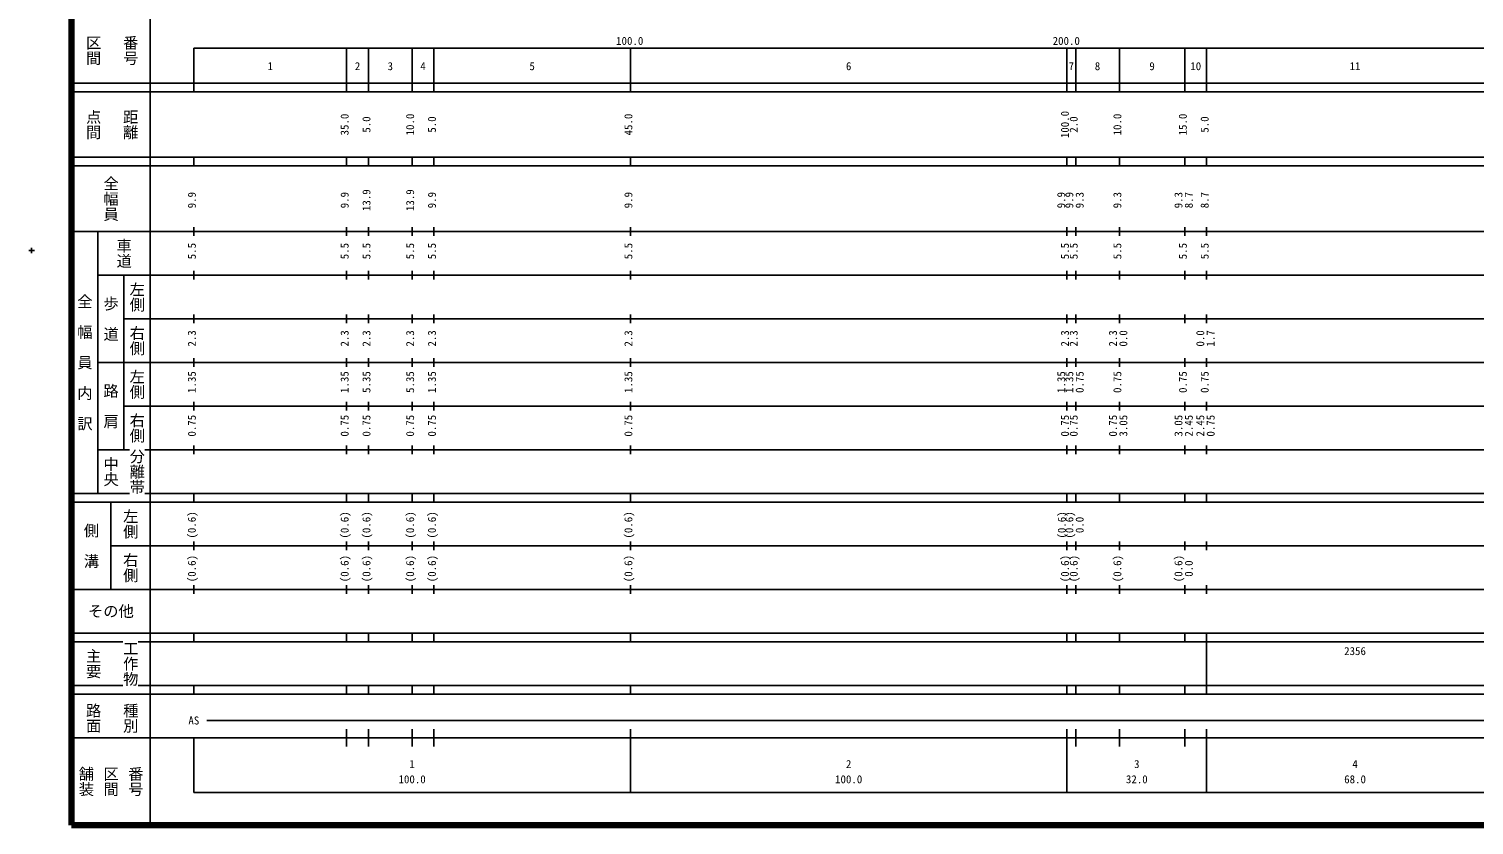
# Model space of a CAD drawing. Units: millimetres on the paper, enlarged 1000 times. Extents: x -625 to 649156, y -131660 to 228340.
# Drawn here: x -625 to 330419, y -131660 to 50749 of the extents above; entities that cross this region are included whole.
import ezdxf
from ezdxf.enums import TextEntityAlignment as Align

# ---------------------------------------------------------------- set-up
doc = ezdxf.new("R2010")
doc.units = ezdxf.units.MM
doc.header["$LTSCALE"] = 1000
for name, color, linetype, lineweight in [('M-TTL', 2, 'Continuous', 140), ('M-TTL-BAND', 7, 'Continuous', 25), ('S-BGD', 7, 'Continuous', 13)]:
    doc.layers.add(name, color=color, linetype=linetype, lineweight=lineweight)
doc.layers.add('ﾌﾞﾛｸ被覆', color=7, linetype='Continuous')
doc.styles.add('@ＭＳ ゴシック', font='')
doc.styles.add('ＭＳ ゴシック', font='')
doc.styles.get('@ＭＳ ゴシック').set_extended_font_data('@MS Gothic')
doc.styles.get('ＭＳ ゴシック').set_extended_font_data('MS Gothic')

# ---------------------------------------------------------------- blocks, each defined once
blk = doc.blocks.new('plus')
at = {"color": 0, "linetype": 'Continuous', "lineweight": -2}
for p, q in [((-1.25, 0), (1.25, 0)), ((0, -1.25), (0, 1.25))]:
    blk.add_line(p, q, dxfattribs=at)

msp = doc.modelspace()

# ---------------------------------------------------------------- linework, layer by layer
at = {"layer": 'M-TTL'}
for p, q in [((9156, 228340), (9156, -131660)), ((9156, -131660), (649156, -131660))]:
    msp.add_line(p, q, dxfattribs=at)
at = {"layer": 'M-TTL-BAND'}
for p, q in [((27156, 218340), (27156, -131660)), ((37156, 46340), (548156, 46340)), ((37156, 46340), (37156, 36340)), ((72156, 36340), (72156, 46340)), ((77156, 36340), (77156, 46340)), ((87156, 36340), (87156, 46340)), ((92156, 36340), (92156, 46340)), ((137156, 36340), (137156, 46340)), ((237156, 36340), (237156, 46340)), ((239156, 36340), (239156, 46340)), ((249156, 36340), (249156, 46340)), ((264156, 36340), (264156, 46340)), ((269156, 36340), (269156, 46340)), ((9156, 38340), (548156, 38340)), ((9156, 36340), (548156, 36340)), ((9156, 21340), (548156, 21340)), ((37156, 19340), (37156, 21340)), ((72156, 19340), (72156, 21340)), ((77156, 19340), (77156, 21340)), ((87156, 19340), (87156, 21340)), ((92156, 19340), (92156, 21340)), ((137156, 19340), (137156, 21340)), ((237156, 19340), (237156, 21340)), ((239156, 19340), (239156, 21340)), ((249156, 19340), (249156, 21340)), ((264156, 19340), (264156, 21340)), ((269156, 19340), (269156, 21340)), ((9156, 19340), (548156, 19340)), ((9156, 4340), (548156, 4340)), ((15156, -55660), (15156, 4340)), ((37156, 3340), (37156, 5340)), ((72156, 3340), (72156, 5340)), ((77156, 3340), (77156, 5340)), ((87156, 3340), (87156, 5340)), ((92156, 3340), (92156, 5340)), ((137156, 3340), (137156, 5340)), ((237156, 3340), (237156, 5340)), ((239156, 3340), (239156, 5340)), ((249156, 3340), (249156, 5340)), ((264156, 3340), (264156, 5340)), ((269156, 3340), (269156, 5340)), ((15156, -5660), (548156, -5660)), ((21156, -5660), (21156, -45660)), ((37156, -6660), (37156, -4660)), ((72156, -6660), (72156, -4660)), ((77156, -6660), (77156, -4660)), ((87156, -6660), (87156, -4660)), ((92156, -6660), (92156, -4660)), ((137156, -6660), (137156, -4660)), ((237156, -6660), (237156, -4660)), ((239156, -6660), (239156, -4660)), ((249156, -6660), (249156, -4660)), ((264156, -6660), (264156, -4660)), ((269156, -6660), (269156, -4660)), ((21156, -15660), (548156, -15660)), ((37156, -16660), (37156, -14660)), ((72156, -16660), (72156, -14660)), ((77156, -16660), (77156, -14660)), ((87156, -16660), (87156, -14660)), ((92156, -16660), (92156, -14660)), ((137156, -16660), (137156, -14660)), ((237156, -16660), (237156, -14660)), ((239156, -16660), (239156, -14660)), ((249156, -16660), (249156, -14660)), ((264156, -16660), (264156, -14660)), ((269156, -16660), (269156, -14660)), ((15156, -25660), (548156, -25660)), ((37156, -26660), (37156, -24660)), ((72156, -26660), (72156, -24660)), ((77156, -26660), (77156, -24660)), ((87156, -26660), (87156, -24660)), ((92156, -26660), (92156, -24660)), ((137156, -26660), (137156, -24660)), ((237156, -26660), (237156, -24660)), ((239156, -26660), (239156, -24660)), ((249156, -26660), (249156, -24660)), ((264156, -26660), (264156, -24660)), ((269156, -26660), (269156, -24660)), ((21156, -35660), (548156, -35660)), ((37156, -36660), (37156, -34660)), ((72156, -36660), (72156, -34660)), ((77156, -36660), (77156, -34660)), ((87156, -36660), (87156, -34660)), ((92156, -36660), (92156, -34660)), ((137156, -36660), (137156, -34660)), ((237156, -36660), (237156, -34660)), ((239156, -36660), (239156, -34660)), ((249156, -36660), (249156, -34660)), ((264156, -36660), (264156, -34660)), ((269156, -36660), (269156, -34660)), ((15156, -45660), (22406, -45660)), ((25906, -45660), (548156, -45660)), ((37156, -46660), (37156, -44660)), ((72156, -46660), (72156, -44660)), ((77156, -46660), (77156, -44660)), ((87156, -46660), (87156, -44660)), ((92156, -46660), (92156, -44660)), ((137156, -46660), (137156, -44660)), ((237156, -46660), (237156, -44660)), ((239156, -46660), (239156, -44660)), ((249156, -46660), (249156, -44660)), ((264156, -46660), (264156, -44660)), ((269156, -46660), (269156, -44660)), ((9156, -55660), (22406, -55660)), ((25906, -55660), (548156, -55660)), ((37156, -57660), (37156, -55660)), ((72156, -57660), (72156, -55660)), ((77156, -57660), (77156, -55660)), ((87156, -57660), (87156, -55660)), ((92156, -57660), (92156, -55660)), ((137156, -57660), (137156, -55660)), ((237156, -57660), (237156, -55660)), ((239156, -57660), (239156, -55660)), ((249156, -57660), (249156, -55660)), ((264156, -57660), (264156, -55660)), ((269156, -57660), (269156, -55660)), ((9156, -57660), (548156, -57660)), ((18156, -57660), (18156, -77660)), ((18156, -67660), (548156, -67660)), ((37156, -68660), (37156, -66660)), ((72156, -68660), (72156, -66660)), ((77156, -68660), (77156, -66660)), ((87156, -68660), (87156, -66660)), ((92156, -68660), (92156, -66660)), ((137156, -68660), (137156, -66660)), ((237156, -68660), (237156, -66660)), ((239156, -68660), (239156, -66660)), ((249156, -68660), (249156, -66660)), ((264156, -68660), (264156, -66660)), ((269156, -68660), (269156, -66660)), ((9156, -77660), (548156, -77660)), ((37156, -78660), (37156, -76660)), ((72156, -78660), (72156, -76660)), ((77156, -78660), (77156, -76660)), ((87156, -78660), (87156, -76660)), ((92156, -78660), (92156, -76660)), ((137156, -78660), (137156, -76660)), ((237156, -78660), (237156, -76660)), ((239156, -78660), (239156, -76660)), ((249156, -78660), (249156, -76660)), ((264156, -78660), (264156, -76660)), ((269156, -78660), (269156, -76660)), ((9156, -87660), (548156, -87660)), ((37156, -89660), (37156, -87660)), ((72156, -89660), (72156, -87660)), ((77156, -89660), (77156, -87660)), ((87156, -89660), (87156, -87660)), ((92156, -89660), (92156, -87660)), ((137156, -89660), (137156, -87660)), ((237156, -89660), (237156, -87660)), ((239156, -89660), (239156, -87660)), ((249156, -89660), (249156, -87660)), ((264156, -89660), (264156, -87660)), ((269156, -89660), (269156, -87660)), ((9156, -89660), (20906, -89660)), ((24406, -89660), (548156, -89660)), ((269156, -99660), (269156, -89660)), ((9156, -99660), (20906, -99660)), ((9156, -101660), (548156, -101660)), ((24406, -99660), (548156, -99660)), ((37156, -101660), (37156, -99660)), ((72156, -101660), (72156, -99660)), ((77156, -101660), (77156, -99660)), ((87156, -101660), (87156, -99660)), ((92156, -101660), (92156, -99660)), ((137156, -101660), (137156, -99660)), ((237156, -101660), (237156, -99660)), ((239156, -101660), (239156, -99660)), ((249156, -101660), (249156, -99660)), ((264156, -101660), (264156, -99660)), ((269156, -101660), (269156, -99660)), ((40156, -107660), (534156, -107660)), ((9156, -111660), (548156, -111660)), ((37156, -111660), (37156, -124160)), ((72156, -113660), (72156, -109660)), ((77156, -113660), (77156, -109660)), ((87156, -113660), (87156, -109660)), ((92156, -113660), (92156, -109660)), ((137156, -124160), (137156, -109660)), ((237156, -124160), (237156, -109660)), ((239156, -113660), (239156, -109660)), ((249156, -113660), (249156, -109660)), ((264156, -113660), (264156, -109660)), ((269156, -124160), (269156, -109660)), ((37156, -124160), (548156, -124160))]:
    msp.add_line(p, q, dxfattribs=at)

# ---------------------------------------------------------------- block references
at = {"layer": 'S-BGD', "xscale": 500, "yscale": 500}
msp.add_blockref('plus', (0, 0), dxfattribs=at)
at = {"layer": 'ﾌﾞﾛｸ被覆', "xscale": 500, "yscale": 500}
msp.add_blockref('plus', (0, 0), dxfattribs=at)

# ---------------------------------------------------------------- texts
at = {"layer": 'M-TTL-BAND', "style": '@ＭＳ ゴシック'}
for s, p in [('区間', (14156, 45840)), ('番号', (22656, 45840)), ('点間', (14156, 28840)), ('距離', (22656, 28840)), ('全幅員', (18156, 11840)), ('車道', (21156, -660)), ('左側', (24156, -10660)), ('全\u3000幅\u3000員\u3000内\u3000訳', (12156, -25660)), ('歩\u3000道', (18156, -15660)), ('右側', (24156, -20660)), ('左側', (24156, -30660)), ('路\u3000肩', (18156, -35660)), ('右側', (24156, -40660)), ('分離帯', (24156, -50660)), ('中央', (18156, -50660)), ('左側', (22656, -62660)), ('側\u3000溝', (13656, -67660)), ('右側', (22656, -72660)), ('主要', (14156, -94660)), ('工作物', (22656, -94660)), ('路面', (14156, -107160)), ('種別', (22656, -107160)), ('舗装', (12489, -121660)), ('区間', (18156, -121660)), ('番号', (23823, -121660))]:
    msp.add_text(s, height=2566, rotation=270, dxfattribs=at).set_placement(p, align=Align.MIDDLE_CENTER)
at = {"layer": 'M-TTL-BAND', "style": 'ＭＳ ゴシック'}
for s, p in [('100.0', (137000, 46534)), ('200.0', (237000, 46534)), ('1', (54656, 40745)), ('2', (74656, 40745)), ('3', (82156, 40745)), ('4', (89656, 40745)), ('5', (114656, 40745)), ('6', (187156, 40745)), ('7', (238156, 40745)), ('8', (244156, 40745)), ('9', (256656, 40745)), ('10', (266656, 40745)), ('11', (303156, 40745)), ('AS', (37156, -109160)), ('1', (87156, -119137)), ('2', (187156, -119137)), ('3', (253156, -119137)), ('4', (303156, -119137)), ('100.0', (87156, -122627)), ('100.0', (187156, -122627)), ('32.0', (253156, -122627)), ('68.0', (303156, -122627))]:
    msp.add_text(s, height=1833, dxfattribs=at).set_placement(p, align=Align.BOTTOM_CENTER)
for s, p in [('35.0', (73156, 28840)), ('5.0', (78156, 28840)), ('10.0', (88156, 28840)), ('5.0', (93156, 28840)), ('45.0', (138156, 28840)), ('100.0', (238156, 28840)), ('2.0', (240156, 28840)), ('10.0', (250156, 28840)), ('15.0', (265156, 28840)), ('5.0', (270156, 28840)), ('9.9', (38156, 11514)), ('9.9', (73156, 11514)), ('13.9', (78156, 11514)), ('13.9', (88156, 11514)), ('9.9', (93156, 11514)), ('9.9', (138156, 11514)), ('9.9', (237306, 11514)), ('9.9', (239156, 11514)), ('8.7', (266526, 11514)), ('8.7', (270156, 11514)), ('9.3', (241526, 11514)), ('9.3', (250156, 11514)), ('9.3', (264156, 11514)), ('5.5', (38156, -160)), ('5.5', (73156, -160)), ('5.5', (78156, -160)), ('5.5', (88156, -160)), ('5.5', (93156, -160)), ('5.5', (138156, -160)), ('5.5', (238156, -160)), ('5.5', (240156, -160)), ('5.5', (250156, -160)), ('5.5', (265156, -160)), ('5.5', (270156, -160)), ('2.3', (38156, -20160)), ('2.3', (73156, -20160)), ('2.3', (78156, -20160)), ('2.3', (88156, -20160)), ('2.3', (93156, -20160)), ('2.3', (138156, -20160)), ('2.3', (238156, -20160)), ('2.3', (240156, -20160)), ('2.3', (249156, -20160)), ('0.0', (251526, -20160)), ('0.0', (269156, -20160)), ('1.7', (271526, -20160)), ('1.35', (38156, -30160)), ('1.35', (73156, -30160)), ('5.35', (78156, -30160)), ('5.35', (88156, -30160)), ('1.35', (93156, -30160)), ('1.35', (138156, -30160)), ('1.35', (237306, -30160)), ('1.35', (239156, -30160)), ('0.75', (241526, -30160)), ('0.75', (250156, -30160)), ('0.75', (265156, -30160)), ('0.75', (270156, -30160)), ('0.75', (38156, -40160)), ('0.75', (73156, -40160)), ('0.75', (78156, -40160)), ('0.75', (88156, -40160)), ('0.75', (93156, -40160)), ('0.75', (138156, -40160)), ('0.75', (238156, -40160)), ('0.75', (240156, -40160)), ('0.75', (249156, -40160)), ('3.05', (251526, -40160)), ('3.05', (264156, -40160)), ('2.45', (266526, -40160)), ('2.45', (269156, -40160)), ('0.75', (271526, -40160)), ('(0.6)', (38156, -62896)), ('(0.6)', (73156, -62896)), ('(0.6)', (78156, -62896)), ('(0.6)', (88156, -62896)), ('(0.6)', (93156, -62896)), ('(0.6)', (138156, -62896)), ('(0.6)', (237428, -62896)), ('(0.6)', (239156, -62896)), ('0.0', (241526, -62896)), ('(0.6)', (38156, -72896)), ('(0.6)', (73156, -72896)), ('(0.6)', (78156, -72896)), ('(0.6)', (88156, -72896)), ('(0.6)', (93156, -72896)), ('(0.6)', (138156, -72896)), ('(0.6)', (238156, -72896)), ('(0.6)', (240156, -72896)), ('(0.6)', (250156, -72896)), ('(0.6)', (264156, -72896)), ('0.0', (266526, -72896))]:
    msp.add_text(s, height=1833, rotation=90, dxfattribs=at).set_placement(p, align=Align.BOTTOM_CENTER)
msp.add_text('その他', height=2566, dxfattribs=at).set_placement((18156, -82660), align=Align.MIDDLE_CENTER)
msp.add_text('2356', height=1833, dxfattribs=at).set_placement((300656, -93255), align=Align.BOTTOM_LEFT)

doc.saveas('drawing.dxf')
